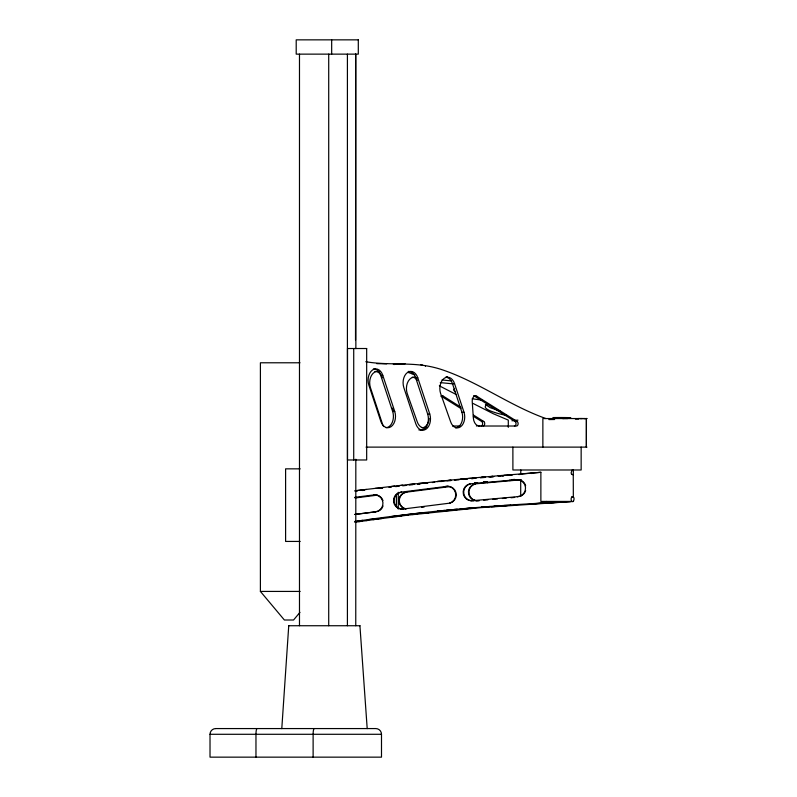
<?xml version="1.0" encoding="UTF-8"?>
<svg xmlns="http://www.w3.org/2000/svg" width="797" height="797" viewBox="0 0 797 797"><rect width="100%" height="100%" fill="white"/><g stroke="black" fill="none" stroke-linecap="round" stroke-linejoin="round"><path stroke-width="1.2" d="M299.951 612.385L293.545 620.006L284.39 620.006L260.4 591.424L260.41 362.784L299.991 362.784M355.512 339.94L355.761 54.136M355.761 625.735L355.821 459.231M355.861 348.638L355.671 54.136M573.282 474.623L573.412 470.001M521.607 474.095L520.72 474.115L520.83 469.991M281.789 728.627L288.743 625.735M454.669 388.448L453.583 389.992L455.495 392.254M520.71 474.095L540.874 472.292L540.874 501.423L571.638 501.423C569.148 495.545 576.151 494.957 573.422 501.443M573.342 470.021C572.784 468.586 568.689 474.972 573.262 474.623L573.332 496.87M390.909 486.588L402.634 485.154M475.56 482.793L474.653 482.892M437.294 481.498L439.555 481.239M573.232 474.623L572.136 474.613M354.765 522.244L368.453 520.331M428.358 489.338L427.531 489.458M354.695 521.437L362.675 520.331M357.564 521.118C420.447 511.764 483.809 506.075 547.28 502.817M358.849 521.607L362.386 521.118M380.797 518.588L382.66 518.309L368.194 519.644M365.933 520.62L408.393 515.071M373.016 519.644L378.336 518.927M381.952 488.162L382.66 488.063L375.287 488.392M354.665 497.358L374.371 494.857A8.508 8.458 -90 0 1 382.998 500.586M355.004 497.986L377.18 495.166M401.13 492.138L445.154 486.598A8.628 8.578 -90 0 1 455.874 492.307A8.628 8.578 -90 0 1 450.205 503.096L402.814 509.064A8.508 8.458 -90 0 1 393.559 501.443A8.508 8.458 -90 0 1 401.13 492.138L401.628 492.138A8.508 8.458 -90 0 0 394.057 501.443A8.508 8.458 -90 0 0 403.312 509.064L402.814 509.064M405.693 508.944A8.508 8.458 -90 0 1 406.47 492.138L449.976 486.598M354.526 514.444L375.626 511.823A8.508 8.458 -90 0 0 383.008 506.075M355.034 514.444L375.626 511.823M421.693 507.34L424.163 507.022M396.996 515.838L390.928 516.645L396.886 516.466M398.131 516.307L401.818 515.838M400.542 515.4L404.079 514.962M405.364 515.4L480.342 507.669L570.373 501.682M355.303 491.38L357.076 491.161M354.705 490.793L394.645 486.07M355.801 490.733L366.431 489.448M362.386 490.514L364.159 490.304M407.626 514.523L412.946 513.886M412.447 514.523L417.758 513.886M427.82 512.72L429.175 512.541L422.231 512.81M389.006 487.395L391.287 487.126M395.422 486.568L399.277 486.2M416.482 513.467L421.942 512.84M421.304 513.467L426.764 512.84M488.212 404.338C476.656 408.722 502.18 414.898 506.543 415.297M402.704 485.811L406.131 485.413M400.542 485.453L450.943 480.103M409.548 485.034L412.976 484.646M407.626 484.656L414.719 483.869M417.767 484.068L419.531 483.869M418.256 483.48L427.092 482.793M417.548 484.138L420.965 483.759M573.232 496.89L571.728 496.89M424.393 483.39L427.82 483.022M531.171 473.229L532.864 473.069M396.498 486.459L395.94 486.519M439.416 510.937L437.294 511.186L443.002 511.066M432.382 482.534L434.674 482.295M439.695 510.907L444.666 510.409M444.517 510.907L449.488 510.409M446.24 480.561L442.086 480.98M440.861 481.109L441.877 480.999M451.062 480.561L446.908 480.98M474.325 478.339L475.56 478.21L468.477 478.439M448.741 480.272L455.645 479.645M454.768 480.242L459.032 479.824M509.941 480.73L510.03 479.804M446.24 510.249L452.507 509.652M451.062 510.249L457.329 509.652M454.878 479.674L467.162 478.509M463.296 479.415L467.56 479.017M460.347 479.196L485.582 476.855M465.169 479.196L466.733 479.047M471.824 478.618L476.088 478.22M471.435 478.608L473.149 478.449M457.209 509.213L454.071 509.502M458.893 509.502L462.031 509.213M480.352 477.831L484.626 477.453M509.95 475.221L511.066 475.112L503.983 475.321M477.712 482.613L474.524 482.912L474.524 484.018M469.762 483.889L470.26 483.889A8.578 8.528 -90 0 0 463.884 494.18A8.578 8.528 -90 0 0 474.115 500.596L473.607 500.596A8.578 8.528 -90 0 1 463.376 494.18A8.578 8.528 -90 0 1 469.762 483.889L517.253 479.645A8.508 8.458 -90 0 1 525.661 485.682M475.032 483.889L475.53 483.889A8.578 8.528 -90 0 0 469.154 494.18A8.578 8.528 -90 0 0 479.386 500.596L478.877 500.596A8.578 8.528 -90 0 1 468.646 494.18A8.578 8.528 -90 0 1 475.032 483.889L521.288 479.754M473.607 500.596L517.891 496.651A8.508 8.458 -90 0 0 525.671 490.583M483.679 500.167L487.894 499.829M492.576 499.37L497.477 498.922M502.379 498.484L506.135 498.185M511.007 497.746L514.653 497.418M474.554 508.107L475.56 508.008L469.174 508.157M484.078 477.024L481.547 477.273L484.656 477.283M488.9 477.024L493.154 476.696M483.291 482.115L487.276 481.757L487.375 482.773M463.485 508.655L460.347 508.924M465.169 508.924L468.307 508.655M453.124 383.875L440.303 382.61M485.303 476.925L492.656 476.277M490.125 476.925L493.801 476.596M469.871 508.516L473.149 508.237M491.729 476.317L501.243 475.55M502.379 475.859L503.614 475.759M498.703 476.178L503.814 475.779M466.624 508.376L468.756 508.197M497.866 475.789L540.874 472.292M507.29 475.44L512.351 475.062M441.956 481.468L437.274 481.508M511.584 479.674L514.683 479.415M518.747 474.534L520.879 474.354M486.967 481.786L483.61 481.876M483.789 506.982L481.577 507.171L486.658 507.121M531.848 503.794L530.513 503.913L544.052 503.007M486.529 506.772L490.205 506.493M495.027 506.493L491.35 506.772M510.17 505.408L511.066 505.338L504.122 505.497M571.987 501.572L573.372 501.452L550.518 502.638M532.645 473.348L531.011 473.468M496.252 506.404L501.154 506.045M562.533 502.09L563.638 501.99L553.038 502.499M497.567 505.956L493.881 506.225M500.018 505.786L501.243 505.697M507.29 505.617L502.379 505.956M560.729 502.21L551.076 502.807M545.228 503.146L549.89 502.877M551.713 502.499L547.708 502.728M547.081 502.768L548.495 502.748M544.63 503.186L533.512 503.804M572.126 470.031L572.605 470.011M393.449 364.05L394.156 364L393.32 364.05M451.56 380.936L441.976 379.94M562.552 418.555L563.2 418.555M563.081 418.555L567.783 418.545M373.355 368.931A11.327 7.731 -90 0 1 380.697 375.307L382.779 375.307L394.734 411.471A11.327 7.731 -90 0 1 391.148 426.604A11.327 7.731 -90 0 1 380.817 421.344L368.862 385.18A11.327 7.731 -90 0 1 372.448 370.047A11.327 7.731 -90 0 1 382.779 375.307M408.353 371.412A11.327 7.731 90 0 1 415.685 377.788L417.777 377.788L429.732 413.962A11.327 7.731 -90 0 1 426.146 429.085A11.327 7.731 -90 0 1 415.815 423.825L403.85 387.661A11.327 7.731 -90 0 1 407.446 372.538A11.327 7.731 -90 0 1 417.777 377.788M445.662 377.21A11.327 7.731 -90 0 1 452.437 383.596L454.529 383.596L463.993 412.238A10.889 7.432 -90 0 1 460.546 426.784A10.889 7.432 -90 0 1 450.614 421.723L440.602 393.469A11.327 7.731 -90 0 1 444.198 378.336A11.327 7.731 -90 0 1 454.529 383.596M441.11 396.139A4.882 3.337 -90 0 1 441.339 396.268L443.431 396.268L460.995 407.257M473.797 395.9A4.882 3.337 -90 0 1 474.743 396.268L476.835 396.268L517.143 421.483A2.361 1.614 -90 0 1 518.09 424.124A2.361 1.614 -90 0 1 516.506 426.016L478.15 426.016M386.067 427.72A11.327 7.731 -90 0 0 392.652 411.471L394.734 411.471M455.585 427.859A10.889 7.432 -90 0 0 461.911 412.238L463.993 412.238M415.685 377.788L427.64 413.962L429.732 413.962M578.233 418.545L580.276 418.545M586.981 418.545L542.867 418.545L542.867 447.117M473.378 416.313L481.647 421.483L483.739 421.483A2.361 1.614 -90 0 1 484.686 424.124A2.361 1.614 -90 0 1 483.102 426.016M474.743 396.268L515.051 421.483L517.143 421.483M452.537 426.016L459.969 426.016M366.032 447.117L586.961 447.117M300.17 468.845L285.605 468.845L285.605 541.432L300.17 541.432M517.253 479.645L516.745 479.645A8.508 8.458 -90 0 1 525.522 487.824A8.508 8.458 -90 0 1 517.392 496.651L517.891 496.651M445.154 486.598L444.646 486.598A8.628 8.578 -90 0 1 455.376 492.307A8.628 8.578 -90 0 1 449.707 503.096L450.205 503.096M406.47 492.138L406.898 492.138A8.508 8.458 -90 0 0 406.121 508.944M374.371 494.857L373.873 494.857A8.508 8.458 -90 0 1 382.929 502.708A8.508 8.458 -90 0 1 375.128 511.823M260.4 591.424L300.14 591.424M288.673 625.735L359.985 625.735M215.738 728.568L375.776 728.568A5.718 5.718 0 0 1 381.494 734.286L381.494 757.15L210.019 757.15L210.019 734.286A5.718 5.718 0 0 1 215.738 728.568M210.019 734.286L381.494 734.286M580.893 418.545L581.641 418.545M580.057 418.545L581.073 418.545M581.491 418.545L581.999 418.545M583.942 418.564L581.88 418.545M584.151 418.564L584.978 418.584M584.291 418.564L584.799 418.574M376.742 363.641L386.665 363.83M481.806 400.104L472.232 398.789M477.005 396.637L476.198 396.517M365.803 361.718C385.668 365.185 405.992 362.615 425.877 365.753A219.593 149.956 -90 0 1 440.661 369.25C477.672 381.355 509.293 405.524 545.885 418.545M475.371 396.378L473.697 396.069M500.018 411.003L499.39 410.844M498.573 410.624L490.225 407.665L485.403 404.487M446.469 376.592L447.396 376.861M412.039 373.793L414.799 374.819M439.336 385.828L455.994 394.405M473.059 403.451L493.313 413.743L508.297 420.099L508.297 427.351M473.398 415.018L483.739 421.483M441.339 396.268L460.975 408.552M452.437 383.596L461.911 412.238M392.313 408.124L393.469 411.621M380.697 375.307L392.652 411.471M367.198 728.627L359.925 625.735M581.152 447.117L581.152 469.991L512.899 469.991L512.879 447.117M546.453 501.423L546.453 502.807M520.7 479.874L520.7 496.411M398.271 492.267L398.271 509.084M396.398 494.748L396.398 507.012M353.719 348.518L353.719 459.979M347.412 54.136L347.412 625.735M331.672 39.85L331.672 54.136M328.713 54.136L328.713 625.735M313.121 757.15L313.121 734.286A5.718 1.126 -90 0 1 314.247 728.568M299.483 54.136L299.483 625.735M255.967 757.15L255.967 734.286A5.718 1.126 -90 0 1 257.082 728.568M474.125 500.028A3.058 0.558 26.2 0 1 473.059 499.56M472.95 484.377A3.058 1.076 -30.2 0 1 474.803 483.709M548.844 419.571A39.91 0.837 -0.7 0 1 554.622 419.511M552.919 417.568A39.87 2.72 -1.3 0 1 570.762 417.658M586.751 418.475A39.91 1.096 -3.7 0 1 585.745 418.684M575.424 419.142A39.89 0.837 -2.2 0 1 578.413 419.092M393.867 364.538A17.195 2.291 1.2 0 1 405.085 363.761M420.896 364.777A17.195 2.291 1.2 0 1 422.729 365.126M515.051 421.483A2.361 1.614 -90 0 1 515.998 424.124A2.361 1.614 -90 0 1 514.414 426.016M511.943 420.806A39.352 6.256 6 0 1 517.94 420.129M407.885 372.358A228.639 156.132 90 0 1 412.039 373.773M479.366 426.016A8.847 6.047 -90 0 1 473.348 418.046L472.213 401.24A4.882 3.337 -90 0 1 476.835 396.268M481.647 421.483A2.361 1.614 -90 0 1 482.593 424.124A2.361 1.614 -90 0 1 481.009 426.016M441.249 396.039A4.882 3.337 -90 0 1 443.431 396.268M426.893 426.953A10.889 7.432 -90 0 1 417.21 421.723L407.197 393.469A11.327 7.731 -90 0 1 408.333 381.076A11.327 7.731 -90 0 1 416.562 377.768M429.185 418.435A10.889 7.432 -90 0 1 422.181 427.859M412.258 377.21A11.327 7.731 -90 0 1 417.369 380.279M383.676 426.554A11.327 7.731 -90 0 1 382.401 423.825L370.446 387.661A11.327 7.731 -90 0 1 371.581 375.277A11.327 7.731 -90 0 1 379.81 371.96M374.939 371.412A11.327 7.731 -90 0 1 382.281 377.788M476.835 425.997A8.847 6.047 -90 0 1 476.387 425.927M427.64 413.962A11.327 7.731 -90 0 1 426.694 426.026A11.327 7.731 -90 0 1 418.823 429.882M586.383 418.654L586.383 447.117L586.423 418.644M358.301 39.85L296.205 39.85L296.205 54.136L358.301 54.136L358.301 39.85M366.67 348.518L347.512 348.518L347.512 459.979L366.67 459.979L366.67 348.518M425.419 366.241A17.195 2.291 1.2 0 0 425.379 366.182"/></g></svg>
